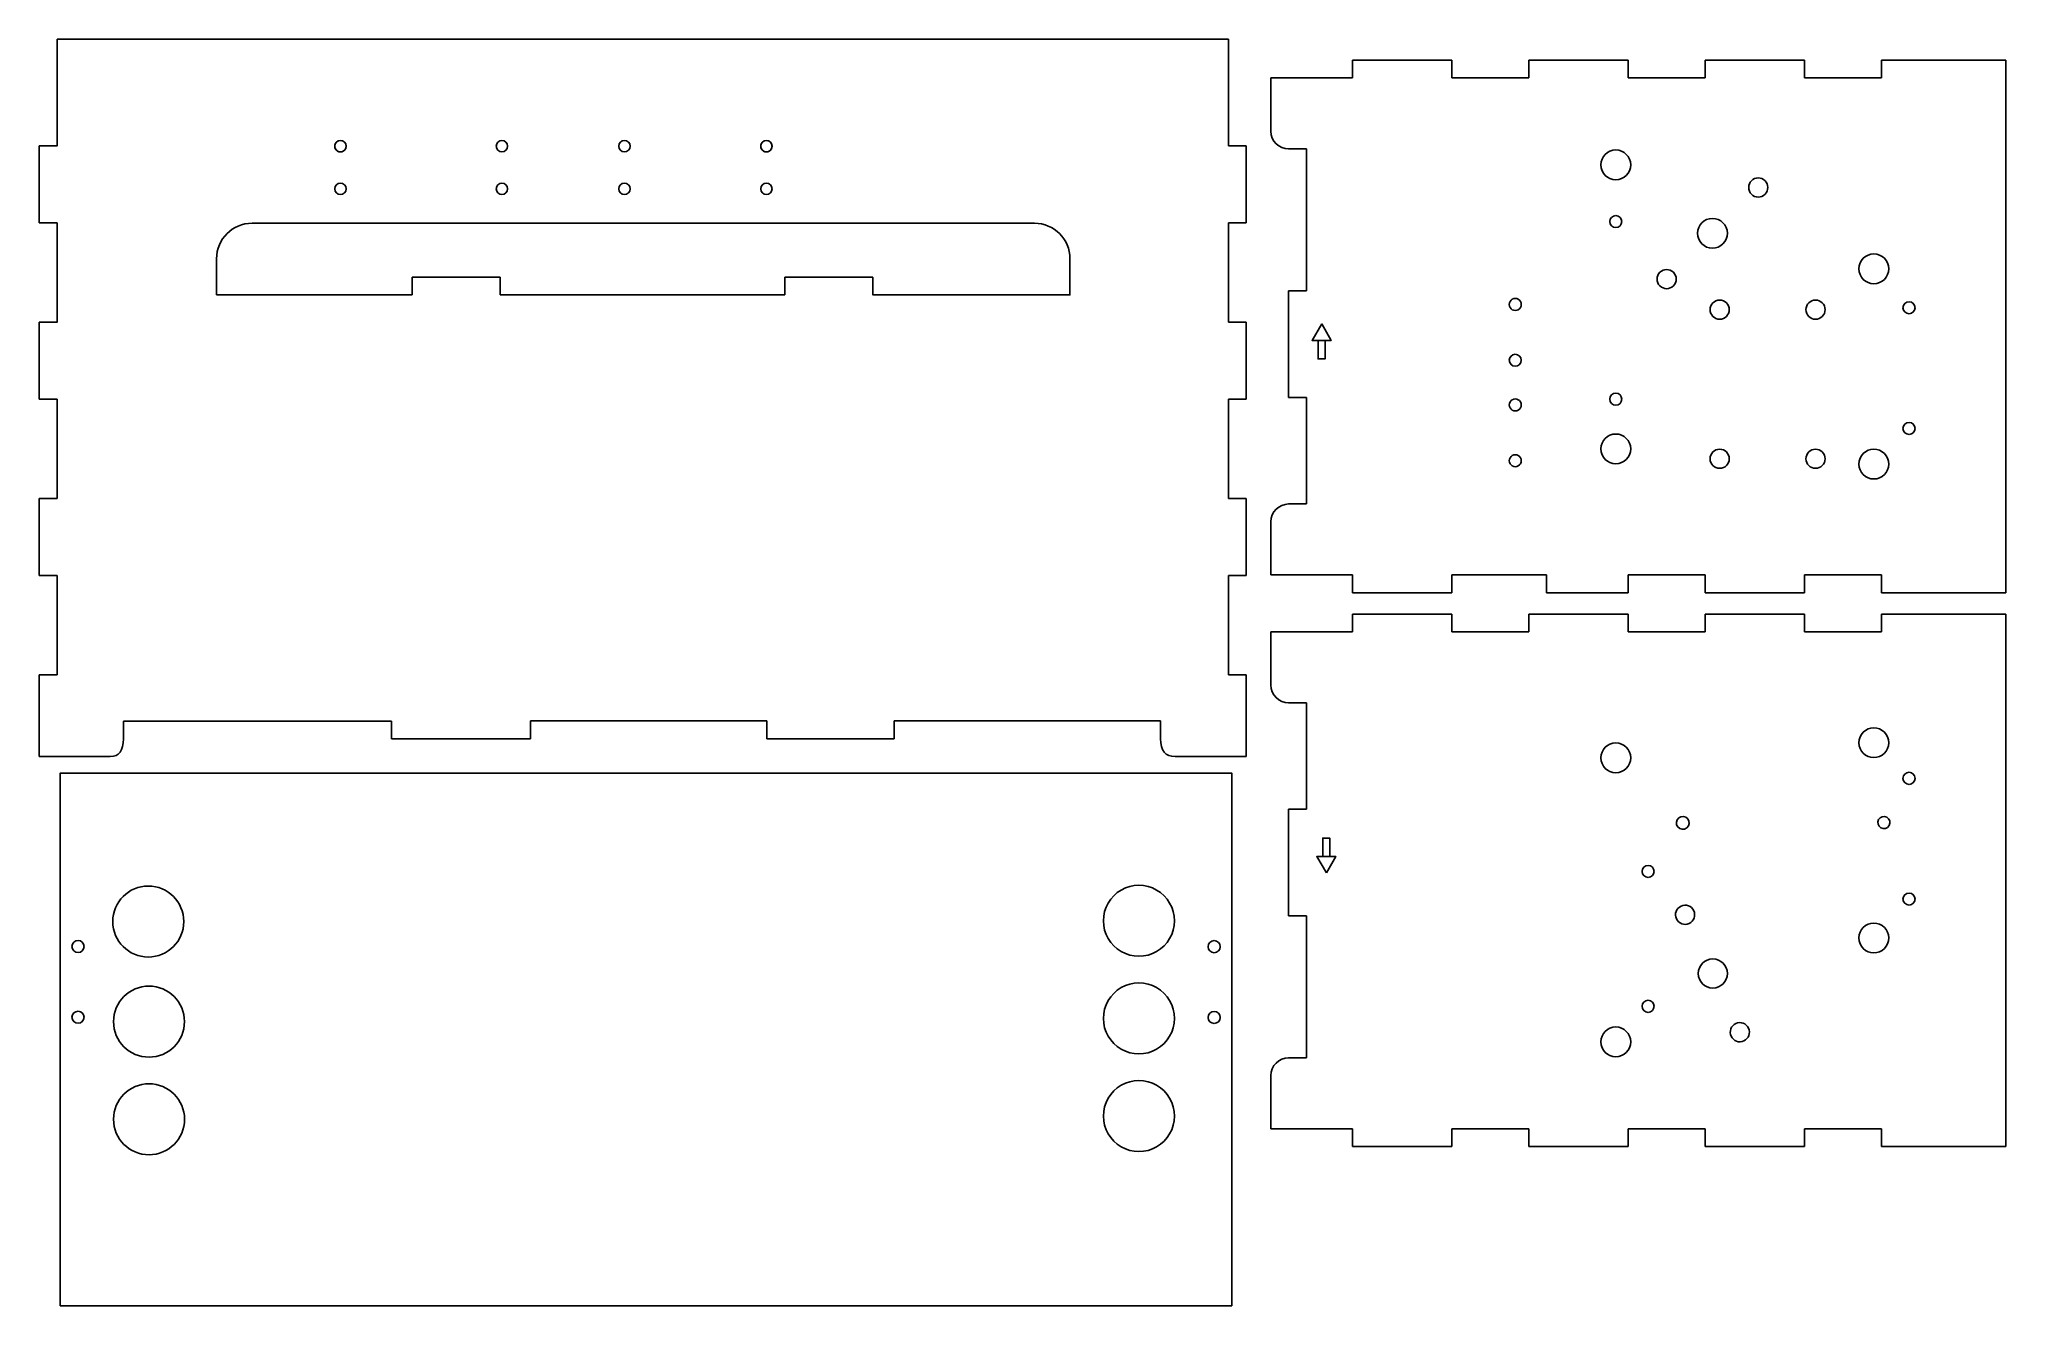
# Model space of a CAD drawing. Header units: millimetres. Extents: x 0 to 554, y 0 to 357.
import ezdxf

# ---------------------------------------------------------------- set-up
doc = ezdxf.new("R2010")
doc.units = ezdxf.units.MM
doc.layers.get('0').update_dxf_attribs({"linetype": 'CONTINUOUS'})

msp = doc.modelspace()

# ---------------------------------------------------------------- linework, layer by layer
at = {"color": 7}
for points in [[(0.132292, 326.810543), (5.132274, 326.810543), (5.132274, 356.810325)], [(335.131839, 356.810325), (5.132274, 356.810325)], [(335.131839, 356.810325), (335.131839, 326.810543)], [(370.056841, 350.935516), (398.057696, 350.935516)], [(370.056841, 345.93542), (370.056841, 350.935516)], [(398.057696, 350.935516), (398.057696, 345.93542)], [(447.722636, 350.935516), (419.724426, 350.935516)], [(419.724426, 350.935516), (419.724426, 345.93542)], [(447.722636, 345.93542), (447.722636, 350.935516)], [(469.389366, 350.935516), (469.389366, 345.93542)], [(469.389366, 350.935516), (497.390221, 350.935516)], [(497.390221, 350.935516), (497.390221, 345.93542)], [(519.056951, 350.935516), (554.056036, 350.935516)], [(519.056951, 350.935516), (519.056951, 345.93542)], [(554.056036, 200.93581), (554.056036, 350.935516)], [(347.056611, 330.935397), (347.056611, 345.93542)], [(347.056611, 345.93542), (370.056841, 345.93542)], [(398.057696, 345.93542), (419.724426, 345.93542)], [(447.722636, 345.93542), (469.389366, 345.93542)], [(497.390221, 345.93542), (519.056951, 345.93542)], [(0.132292, 305.143865), (0.132292, 326.810543)], [(335.131839, 326.810543), (340.132465, 326.810543)], [(340.132465, 305.143865), (340.132465, 326.810543)], [(357.057861, 325.935565), (352.057236, 325.935565)], [(357.057861, 285.935564), (357.057861, 325.935565)], [(5.132274, 305.143865), (5.132274, 277.14391), (0.132292, 277.14391)], [(0.132292, 305.143865), (5.132274, 305.143865)], [(335.131839, 305.143865), (340.132465, 305.143865)], [(335.131839, 277.14391), (335.131839, 305.143865)], [(352.057236, 285.935564), (357.057861, 285.935564)], [(352.057236, 255.935544), (352.057236, 285.935564)], [(0.132292, 255.477285), (0.132292, 277.14391)], [(340.132465, 277.14391), (335.131839, 277.14391)], [(340.132465, 255.477285), (340.132465, 277.14391)], [(5.132274, 255.477285), (0.132292, 255.477285)], [(5.132274, 227.477224), (5.132274, 255.477285)], [(335.131839, 255.477285), (340.132465, 255.477285)], [(335.131839, 255.477285), (335.131839, 227.477224)], [(357.057861, 255.935544), (352.057236, 255.935544)], [(357.057861, 225.935761), (357.057861, 255.935544)], [(0.132292, 227.477224), (5.132274, 227.477224)], [(0.132292, 205.810758), (0.132292, 227.477224)], [(335.131839, 227.477224), (340.132465, 227.477224)], [(340.132465, 227.477224), (340.132465, 205.810758)], [(352.057236, 225.935761), (357.057861, 225.935761)], [(347.056611, 205.935642), (347.056611, 220.935665)], [(5.132274, 205.810758), (0.132292, 205.810758)], [(5.132274, 177.810697), (5.132274, 205.810758)], [(335.131839, 205.810758), (335.131839, 177.810697)], [(340.132465, 205.810758), (335.131839, 205.810758)], [(370.056841, 205.935642), (347.056611, 205.935642)], [(370.056841, 200.93581), (370.056841, 205.935642)], [(398.057696, 205.935642), (398.057696, 200.93581)], [(398.057696, 205.935642), (424.722406, 205.935642)], [(424.722406, 205.935642), (424.722406, 200.93581)], [(447.722636, 205.935642), (447.722636, 200.93581)], [(447.722636, 205.935642), (469.389366, 205.935642)], [(469.389366, 205.935642), (469.389366, 200.93581)], [(497.390221, 200.93581), (497.390221, 205.935642)], [(497.390221, 205.935642), (519.056951, 205.935642)], [(519.056951, 205.935642), (519.056951, 200.93581)], [(370.056841, 200.93581), (398.057696, 200.93581)], [(424.722406, 200.93581), (447.722636, 200.93581)], [(469.389366, 200.93581), (497.390221, 200.93581)], [(519.056951, 200.93581), (554.056036, 200.93581)], [(398.057696, 194.938499), (370.056841, 194.938499)], [(370.056841, 189.938668), (370.056841, 194.938499)], [(398.057696, 194.938499), (398.057696, 189.938668)], [(419.724426, 189.938668), (419.724426, 194.938499)], [(447.722636, 194.938499), (419.724426, 194.938499)], [(447.722636, 194.938499), (447.722636, 189.938668)], [(469.389366, 189.938668), (469.389366, 194.938499)], [(469.389366, 194.938499), (497.390221, 194.938499)], [(497.390221, 194.938499), (497.390221, 189.938668)], [(519.056951, 194.938499), (554.056036, 194.938499)], [(519.056951, 194.938499), (519.056951, 189.938668)], [(554.056036, 44.938793), (554.056036, 194.938499)], [(347.056611, 189.938668), (370.056841, 189.938668)], [(347.056611, 174.938644), (347.056611, 189.938668)], [(398.057696, 189.938668), (419.724426, 189.938668)], [(447.722636, 189.938668), (469.389366, 189.938668)], [(519.056951, 189.938668), (497.390221, 189.938668)], [(0.132292, 177.810697), (5.132274, 177.810697)], [(0.132292, 177.810697), (0.132292, 154.810731)], [(335.131839, 177.810697), (340.132465, 177.810697)], [(340.132465, 154.810731), (340.132465, 177.810697)], [(357.057861, 169.938548), (352.057236, 169.938548)], [(357.057861, 139.938501), (357.057861, 169.938548)], [(99.312938, 164.801134), (23.813075, 164.801134)], [(23.813075, 159.810827), (23.813075, 164.801134)], [(99.312938, 164.801134), (99.312938, 159.810827)], [(138.509902, 164.810923), (205.053142, 164.810923)], [(138.509902, 164.810923), (138.509902, 159.810827)], [(205.053142, 159.810827), (205.053142, 164.810923)], [(240.950752, 164.810923), (315.949547, 164.810923)], [(240.950752, 159.810827), (240.950752, 164.810923)], [(315.949547, 159.810827), (315.949547, 164.810923)], [(99.312938, 159.810827), (138.509902, 159.810827)], [(205.053142, 159.810827), (240.950752, 159.810827)], [(20.132244, 154.810731), (0.132292, 154.810731)], [(340.132465, 154.810731), (320.132609, 154.810731)], [(352.057236, 139.938501), (357.057861, 139.938501)], [(352.057236, 109.938719), (352.057236, 139.938501)], [(357.057861, 109.938719), (352.057236, 109.938719)], [(357.057861, 69.938744), (357.057861, 109.938719)], [(352.057236, 69.938744), (357.057861, 69.938744)], [(347.056611, 49.938889), (347.056611, 64.938648)], [(370.056841, 49.938889), (347.056611, 49.938889)], [(370.056841, 49.938889), (370.056841, 44.938793)], [(398.057696, 49.938889), (398.057696, 44.938793)], [(398.057696, 49.938889), (419.724426, 49.938889)], [(419.724426, 49.938889), (419.724426, 44.938793)], [(447.722636, 49.938889), (469.389366, 49.938889)], [(447.722636, 44.938793), (447.722636, 49.938889)], [(469.389366, 49.938889), (469.389366, 44.938793)], [(497.390221, 49.938889), (519.056951, 49.938889)], [(497.390221, 49.938889), (497.390221, 44.938793)], [(519.056951, 49.938889), (519.056951, 44.938793)], [(370.056841, 44.938793), (398.057696, 44.938793)], [(419.724426, 44.938793), (447.722636, 44.938793)], [(469.389366, 44.938793), (497.390221, 44.938793)], [(554.056036, 44.938793), (519.056951, 44.938793)]]:
    msp.add_lwpolyline(points, dxfattribs=at)
at = {"color": 3}
for points in [[(86.558769, 326.709993)], [(166.558768, 326.709993)], [(206.558497, 326.709993)], [(86.558761, 314.710005)], [(166.558768, 314.710005)], [(417.615512, 282.125761)], [(417.61567, 266.414227)], [(417.615803, 253.837292)], [(417.615406, 238.125759)], [(40.818177, 108.327367)], [(319.885065, 108.542335)], [(41.032421, 80.131095)], [(319.883134, 81.04231)], [(41.032744, 52.633827)], [(319.883266, 53.542443)]]:
    msp.add_lwpolyline(points, close=True, dxfattribs=at)
for points in [[(60.071259, 305.010621), (280.46892, 305.010621)], [(50.071331, 295.010633), (50.071331, 284.810556)], [(290.470171, 295.010633), (290.470171, 289.810546)], [(105.132184, 289.810546), (129.974443, 289.810546)], [(105.132184, 284.810556), (105.132184, 289.810546)], [(129.974443, 289.810546), (129.974443, 284.810556)], [(210.131819, 284.810556), (210.131819, 289.810546)], [(210.131819, 289.810546), (234.974343, 289.810546)], [(234.974343, 289.810546), (234.974343, 284.810556), (290.462233, 284.810556), (290.462233, 289.810546)], [(290.462233, 289.810546), (290.470171, 289.810546)], [(50.071331, 284.810556), (105.132184, 284.810556)], [(129.974443, 284.810556), (210.131819, 284.810556)]]:
    msp.add_lwpolyline(points, dxfattribs=at)
at = {"color": 5}
for points in [[(361.390019, 276.633198), (364.024396, 271.953583), (358.654545, 272.011951)], [(360.33933, 271.986018), (362.329446, 271.986018), (362.329446, 266.816711), (360.33933, 266.816711)], [(361.670475, 126.651012), (363.660591, 126.651012), (363.660591, 131.82032), (361.670475, 131.82032)], [(362.72117, 122.003833), (365.355547, 126.683447), (359.985696, 126.62508)]]:
    msp.add_lwpolyline(points, close=True, dxfattribs=at)
at = {"color": 7}
msp.add_lwpolyline([(6.031502, 0.132318), (6.031502, 150.132003), (336.030893, 150.132003), (336.030893, 0.132318)], close=True, dxfattribs=at)
at = {"color": 3}
for points in [[(83.35876, 326.709985), (83.35876, 327.593638), (84.075109, 328.309995), (84.958781, 328.309995)], [(84.158765, 328.095636), (83.663722, 327.809823), (83.358763, 327.281619), (83.358763, 326.709993)], [(85.758768, 328.095636), (85.263725, 328.381449), (84.653807, 328.381449), (84.158765, 328.095636)], [(84.958781, 328.309995), (85.84242, 328.309995), (86.558766, 327.593638), (86.558766, 326.709985)], [(86.558769, 326.709993), (86.558769, 327.281619), (86.25381, 327.809823), (85.758768, 328.095636)], [(130.458702, 328.309995), (129.575031, 328.309995), (128.858682, 327.593638), (128.858682, 326.709985)], [(132.05869, 326.709985), (132.05869, 327.593638), (131.342336, 328.309995), (130.458702, 328.309995)], [(164.958769, 328.308153), (164.075832, 328.308153), (163.359786, 327.592929), (163.35877, 326.709993)], [(166.558768, 326.709993), (166.557753, 327.592929), (165.841707, 328.308153), (164.958769, 328.308153)], [(204.958477, 328.309995), (204.07484, 328.309995), (203.358491, 327.593638), (203.358491, 326.709985)], [(204.158493, 328.095636), (203.66345, 327.809823), (203.358491, 327.281619), (203.358491, 326.709993)], [(205.758496, 328.095636), (205.263453, 328.381449), (204.653535, 328.381449), (204.158493, 328.095636)], [(206.558497, 326.709985), (206.558497, 327.593638), (205.842146, 328.309995), (204.958477, 328.309995)], [(206.558497, 326.709993), (206.558497, 327.281619), (206.253538, 327.809823), (205.758496, 328.095636)], [(84.958781, 325.109997), (84.075109, 325.109997), (83.35876, 325.82633), (83.35876, 326.709985)], [(83.358763, 326.709993), (83.358763, 326.138367), (83.663722, 325.610163), (84.158765, 325.32435)], [(84.158765, 325.32435), (84.653807, 325.038537), (85.263725, 325.038537), (85.758768, 325.32435)], [(86.558766, 326.709985), (86.558766, 325.82633), (85.84242, 325.109997), (84.958781, 325.109997)], [(85.758768, 325.32435), (86.25381, 325.610163), (86.558769, 326.138367), (86.558769, 326.709993)], [(128.858682, 326.709985), (128.858682, 325.82633), (129.575031, 325.109997), (130.458702, 325.109997)], [(130.458702, 325.109997), (131.342336, 325.109997), (132.05869, 325.82633), (132.05869, 326.709985)], [(163.35877, 326.709993), (163.359786, 325.827057), (164.075832, 325.111833), (164.958769, 325.111833)], [(164.958769, 325.111833), (165.841707, 325.111833), (166.557753, 325.827057), (166.558768, 326.709993)], [(203.358491, 326.709993), (203.358491, 326.138367), (203.66345, 325.610163), (204.158493, 325.32435)], [(203.358491, 326.709985), (203.358491, 325.82633), (204.07484, 325.109997), (204.958477, 325.109997)], [(204.158493, 325.32435), (204.653535, 325.038537), (205.263453, 325.038537), (205.758496, 325.32435)], [(204.958477, 325.109997), (205.842146, 325.109997), (206.558497, 325.82633), (206.558497, 326.709985)], [(205.758496, 325.32435), (206.253538, 325.610163), (206.558497, 326.138367), (206.558497, 326.709993)], [(440.019477, 321.445659), (440.019477, 323.765231), (441.899871, 325.645646), (444.219473, 325.645646)], [(444.219473, 317.245671), (441.899871, 317.245671), (440.019477, 319.126087), (440.019477, 321.445659)], [(444.219473, 325.645646), (446.539049, 325.645646), (448.419442, 323.765231), (448.419442, 321.445659)], [(448.419442, 321.445659), (448.419442, 319.126087), (446.539049, 317.245671), (444.219473, 317.245671)], [(83.35876, 314.710015), (83.35876, 315.593695), (84.075109, 316.31), (84.958781, 316.31)], [(84.958766, 316.309349), (84.075367, 316.309349), (83.35913, 315.593403), (83.358771, 314.710005)], [(86.558761, 314.710005), (86.558402, 315.593403), (85.842165, 316.309349), (84.958766, 316.309349)], [(84.958781, 316.31), (85.84242, 316.31), (86.558766, 315.593695), (86.558766, 314.710015)], [(130.458702, 316.31), (129.575031, 316.31), (128.858682, 315.593695), (128.858682, 314.710015)], [(132.05869, 314.710015), (132.05869, 315.593695), (131.342336, 316.31), (130.458702, 316.31)], [(164.958769, 316.308164), (164.075832, 316.308164), (163.359786, 315.592941), (163.35877, 314.710005)], [(166.558768, 314.710005), (166.557753, 315.592941), (165.841707, 316.308164), (164.958769, 316.308164)], [(204.958477, 316.31), (204.07484, 316.31), (203.358491, 315.593695), (203.358491, 314.710015)], [(206.558497, 314.710015), (206.558497, 315.593695), (205.842146, 316.31), (204.958477, 316.31)], [(482.447903, 313.175883), (481.393486, 314.2303), (481.393486, 315.939875), (482.44793, 316.994291)], [(482.44793, 316.994291), (483.502347, 318.048653), (485.211873, 318.048653), (486.266291, 316.994238)], [(486.266291, 316.994238), (487.320708, 315.939822), (487.320682, 314.230273), (486.266264, 313.175857)], [(84.958781, 313.110029), (84.075109, 313.110029), (83.35876, 313.826335), (83.35876, 314.710015)], [(83.358771, 314.710005), (83.35913, 313.826606), (84.075367, 313.11066), (84.958766, 313.11066)], [(84.958766, 313.11066), (85.842165, 313.11066), (86.558402, 313.826606), (86.558761, 314.710005)], [(86.558766, 314.710015), (86.558766, 313.826335), (85.84242, 313.110029), (84.958781, 313.110029)], [(128.858682, 314.710015), (128.858682, 313.826335), (129.575031, 313.110029), (130.458702, 313.110029)], [(130.458702, 313.110029), (131.342336, 313.110029), (132.05869, 313.826335), (132.05869, 314.710015)], [(163.35877, 314.710005), (163.359786, 313.827068), (164.075832, 313.111845), (164.958769, 313.111845)], [(164.958769, 313.111845), (165.841707, 313.111845), (166.557753, 313.827068), (166.558768, 314.710005)], [(203.358491, 314.710015), (203.358491, 313.826335), (204.07484, 313.110029), (204.958477, 313.110029)], [(204.958477, 313.110029), (205.842146, 313.110029), (206.558497, 313.826335), (206.558497, 314.710015)], [(486.266264, 313.175857), (485.211847, 312.121468), (483.502321, 312.121468), (482.447903, 313.175883)], [(60.071378, 305.010619), (54.548547, 305.010619), (50.071419, 300.533455), (50.071419, 295.010632)], [(280.469979, 305.010619), (285.992786, 305.010619), (290.469933, 300.533455), (290.469933, 295.010632)], [(442.519472, 305.467077), (442.519472, 306.40595), (443.280572, 307.167075), (444.219473, 307.167075)], [(444.219473, 303.76708), (443.280572, 303.76708), (442.519472, 304.528205), (442.519472, 305.467077)], [(444.219473, 307.167075), (445.158347, 307.167075), (445.919474, 306.40595), (445.919474, 305.467077)], [(445.919474, 305.467077), (445.919474, 304.528205), (445.158347, 303.76708), (444.219473, 303.76708)], [(467.252379, 302.180403), (467.252379, 304.499974), (469.132799, 306.380391), (471.452375, 306.380391)], [(471.452375, 306.380391), (473.772004, 306.380391), (475.652371, 304.499974), (475.652371, 302.180403)], [(471.452375, 297.980415), (469.132799, 297.980415), (467.252379, 299.860806), (467.252379, 302.180403)], [(475.652371, 302.180403), (475.652371, 299.860806), (473.772004, 297.980415), (471.452375, 297.980415)], [(516.912688, 296.38043), (514.593139, 296.38043), (512.712719, 294.500014), (512.712719, 292.18039)], [(521.112684, 292.18039), (521.112684, 294.500014), (519.232317, 296.38043), (516.912688, 296.38043)], [(456.638565, 287.366542), (455.584148, 288.420958), (455.584148, 290.130508), (456.638592, 291.184923)], [(456.638592, 291.184923), (457.693009, 292.239312), (459.402535, 292.239312), (460.456953, 291.184897)], [(460.456953, 291.184897), (461.511344, 290.13048), (461.511317, 288.420931), (460.456926, 287.366516)], [(512.712719, 292.18039), (512.712719, 289.860818), (514.593139, 287.980402), (516.912688, 287.980402)], [(516.912688, 287.980402), (519.232317, 287.980402), (521.112684, 289.860818), (521.112684, 292.18039)], [(415.06551, 283.598005), (414.539528, 283.294329), (414.21551, 282.733113), (414.21551, 282.125761)], [(416.765511, 283.598005), (416.239529, 283.901681), (415.591492, 283.901681), (415.06551, 283.598005)], [(417.615512, 282.125761), (417.615512, 282.733113), (417.291493, 283.294329), (416.765511, 283.598005)], [(460.456926, 287.366516), (459.402509, 286.312127), (457.692983, 286.312127), (456.638565, 287.366542)], [(473.499324, 283.380628), (472.008185, 283.380628), (470.799304, 282.171829), (470.799304, 280.68064)], [(476.199291, 280.680614), (476.199291, 282.171802), (474.990463, 283.380628), (473.499324, 283.380628)], [(500.499261, 283.380443), (499.008122, 283.380443), (497.799293, 282.171617), (497.799241, 280.680455)], [(503.199228, 280.680428), (503.199228, 282.171591), (501.990426, 283.380417), (500.499261, 283.380443)], [(526.829907, 282.916127), (525.891033, 282.916127), (525.129906, 282.155001), (525.129906, 281.216129)], [(528.529908, 281.216129), (528.529908, 282.155001), (527.768808, 282.916127), (526.829907, 282.916127)], [(414.21551, 282.125761), (414.21551, 281.518409), (414.539528, 280.957193), (415.06551, 280.653517)], [(415.06551, 280.653517), (415.591492, 280.349841), (416.239529, 280.349841), (416.765511, 280.653517)], [(416.765511, 280.653517), (417.291493, 280.957193), (417.615512, 281.518409), (417.615512, 282.125761)], [(470.799304, 280.68064), (470.799304, 279.189478), (472.008132, 277.980652), (473.499298, 277.980625)], [(473.499298, 277.980625), (474.990436, 277.980625), (476.199291, 279.189451), (476.199291, 280.680614)], [(497.799241, 280.680455), (497.799241, 279.189266), (499.008069, 277.98044), (500.499234, 277.98044)], [(500.499234, 277.98044), (501.990426, 277.980414), (503.199228, 279.18924), (503.199228, 280.680428)], [(525.129906, 281.216129), (525.129906, 280.277231), (525.891033, 279.516132), (526.829907, 279.516132)], [(526.829907, 279.516132), (527.768808, 279.516132), (528.529908, 280.277231), (528.529908, 281.216129)], [(415.915511, 268.108511), (414.978831, 268.108511), (414.218594, 267.350902), (414.215351, 266.414227)], [(414.215351, 266.414227), (414.218594, 265.477552), (414.978831, 264.719942), (415.915511, 264.719942)], [(417.61567, 266.414227), (417.612428, 267.350902), (416.852191, 268.108511), (415.915511, 268.108511)], [(415.915511, 264.719942), (416.852191, 264.719942), (417.612428, 265.477552), (417.61567, 266.414227)], [(415.065266, 255.309845), (414.539173, 255.006106), (414.215087, 254.444771), (414.215087, 253.837292)], [(416.765624, 255.309845), (416.239531, 255.613585), (415.591358, 255.613585), (415.065266, 255.309845)], [(417.615803, 253.837292), (417.615803, 254.444771), (417.291716, 255.006106), (416.765624, 255.309845)], [(444.219473, 257.167163), (443.280572, 257.167163), (442.519472, 256.406039), (442.519472, 255.467165)], [(442.519472, 255.467165), (442.519472, 254.528294), (443.280572, 253.767167), (444.219473, 253.767167)], [(445.919474, 255.467165), (445.919474, 256.406039), (445.158347, 257.167163), (444.219473, 257.167163)], [(444.219473, 253.767167), (445.158347, 253.767167), (445.919474, 254.528294), (445.919474, 255.467165)], [(414.215087, 253.837292), (414.215087, 253.229813), (414.539173, 252.668478), (415.065266, 252.364739)], [(415.065266, 252.364739), (415.591358, 252.060999), (416.239531, 252.060999), (416.765624, 252.364739)], [(416.765624, 252.364739), (417.291716, 252.668478), (417.615803, 253.229813), (417.615803, 253.837292)], [(444.219473, 245.64577), (441.899871, 245.64577), (440.019477, 243.765408), (440.019477, 241.445785)], [(448.419442, 241.445785), (448.419442, 243.765408), (446.539049, 245.64577), (444.219473, 245.64577)], [(526.829907, 248.916201), (525.891033, 248.916201), (525.129906, 248.155076), (525.129906, 247.216205)], [(525.129906, 247.216205), (525.129906, 246.277331), (525.891033, 245.516207), (526.829907, 245.516207)], [(528.529908, 247.216205), (528.529908, 248.155076), (527.768808, 248.916201), (526.829907, 248.916201)], [(526.829907, 245.516207), (527.768808, 245.516207), (528.529908, 246.277331), (528.529908, 247.216205)], [(415.065405, 239.598003), (414.539422, 239.294327), (414.215404, 238.733111), (414.215404, 238.125759)], [(416.765405, 239.598003), (416.239423, 239.901679), (415.591387, 239.901679), (415.065405, 239.598003)], [(417.615406, 238.125759), (417.615406, 238.733111), (417.291388, 239.294327), (416.765405, 239.598003)], [(440.019477, 241.445785), (440.019477, 239.126212), (441.899871, 237.245797), (444.219473, 237.245797)], [(444.219473, 237.245797), (446.539049, 237.245797), (448.419442, 239.126212), (448.419442, 241.445785)], [(473.499324, 241.380698), (472.008185, 241.380698), (470.799304, 240.171872), (470.799304, 238.680736)], [(470.799304, 238.680736), (470.799304, 237.189573), (472.008132, 235.980718), (473.499298, 235.980718)], [(473.499298, 235.980718), (474.990436, 235.980718), (476.199291, 237.189547), (476.199291, 238.680683)], [(476.199291, 238.680683), (476.199291, 240.171845), (474.990463, 241.380698), (473.499324, 241.380698)], [(500.499261, 241.380486), (499.008122, 241.380539), (497.799293, 240.17171), (497.799241, 238.680524)], [(497.799241, 238.680524), (497.799241, 237.189361), (499.008069, 235.980536), (500.499234, 235.980536)], [(500.499234, 235.980536), (501.990426, 235.980509), (503.199228, 237.189335), (503.199228, 238.680471)], [(503.199228, 238.680471), (503.199228, 240.17166), (501.990426, 241.380486), (500.499261, 241.380486)], [(516.912688, 241.380486), (514.593139, 241.380486), (512.712719, 239.500121), (512.712719, 237.180498)], [(521.112684, 237.180498), (521.112684, 239.500121), (519.232317, 241.380486), (516.912688, 241.380486)], [(414.215404, 238.125759), (414.215404, 237.518407), (414.539422, 236.957191), (415.065405, 236.653515)], [(415.065405, 236.653515), (415.591387, 236.349839), (416.239423, 236.349839), (416.765405, 236.653515)], [(416.765405, 236.653515), (417.291388, 236.957191), (417.615406, 237.518407), (417.615406, 238.125759)], [(512.712719, 237.180498), (512.712719, 234.860927), (514.593139, 232.98051), (516.912688, 232.98051)], [(516.912688, 232.98051), (519.232317, 232.98051), (521.112684, 234.860927), (521.112684, 237.180498)], [(512.712719, 158.693746), (512.712719, 161.013316), (514.593139, 162.893734), (516.912688, 162.893734)], [(516.912688, 162.893734), (519.232317, 162.893734), (521.112684, 161.013316), (521.112684, 158.693746)], [(440.019477, 154.428458), (440.019477, 156.748029), (441.899871, 158.628447), (444.219473, 158.628447)], [(444.219473, 158.628447), (446.539049, 158.628447), (448.419442, 156.748029), (448.419442, 154.428458)], [(516.912688, 154.493758), (514.593139, 154.493758), (512.712719, 156.374149), (512.712719, 158.693746)], [(521.112684, 158.693746), (521.112684, 156.374149), (519.232317, 154.493758), (516.912688, 154.493758)], [(444.219473, 150.22847), (441.899871, 150.22847), (440.019477, 152.108862), (440.019477, 154.428458)], [(448.419442, 154.428458), (448.419442, 152.108862), (446.539049, 150.22847), (444.219473, 150.22847)], [(525.129906, 148.658065), (525.129906, 149.596966), (525.891033, 150.358063), (526.829907, 150.358063)], [(526.829907, 150.358063), (527.768808, 150.358063), (528.529908, 149.596966), (528.529908, 148.658065)], [(526.829907, 146.958069), (525.891033, 146.958069), (525.129906, 147.719194), (525.129906, 148.658065)], [(528.529908, 148.658065), (528.529908, 147.719194), (527.768808, 146.958069), (526.829907, 146.958069)], [(462.229132, 134.523573), (461.358177, 134.996966), (461.035835, 136.086755), (461.509227, 136.957737)], [(461.509227, 136.957737), (461.98262, 137.828743), (463.072412, 138.151032), (463.94342, 137.677639)], [(464.663299, 135.243478), (464.189959, 134.372499), (463.100114, 134.050183), (462.229132, 134.523573)], [(463.94342, 137.677639), (464.814402, 137.204247), (465.136691, 136.114457), (464.663299, 135.243478)], [(518.888332, 134.733149), (518.075215, 135.202626), (517.796608, 136.242304), (518.266059, 137.055419)], [(518.266059, 137.055419), (518.735509, 137.868483), (519.775216, 138.14709), (520.588333, 137.677639)], [(521.210554, 135.355423), (520.741104, 134.542305), (519.701397, 134.263702), (518.888332, 134.733149)], [(520.588333, 137.677639), (521.401398, 137.208192), (521.680004, 136.168485), (521.210554, 135.355423)], [(451.625716, 122.449309), (451.625716, 123.388183), (452.386843, 124.149308), (453.325717, 124.149308)], [(453.325717, 120.749311), (452.386843, 120.749311), (451.625716, 121.510438), (451.625716, 122.449309)], [(453.325717, 124.149308), (454.264618, 124.149308), (455.025718, 123.388183), (455.025718, 122.449309)], [(455.025718, 122.449309), (455.025718, 121.510438), (454.264618, 120.749311), (453.325717, 120.749311)], [(30.817077, 118.32684), (25.294257, 118.32684), (20.816875, 113.850186), (20.815977, 108.327367)], [(40.818177, 108.327367), (40.817279, 113.850186), (36.339897, 118.32684), (30.817077, 118.32684)], [(304.885075, 117.202584), (301.791066, 115.416257), (299.885078, 112.114989), (299.885078, 108.542335)], [(314.885068, 117.202584), (311.79106, 118.988911), (307.979084, 118.988911), (304.885075, 117.202584)], [(319.885065, 108.542335), (319.885065, 112.114989), (317.979077, 115.416257), (314.885068, 117.202584)], [(525.129906, 114.658113), (525.129906, 115.597014), (525.891033, 116.358111), (526.829907, 116.358111)], [(526.829907, 116.358111), (527.768808, 116.358111), (528.529908, 115.597014), (528.529908, 114.658113)], [(462.59857, 112.680937), (461.247104, 112.050755), (460.662455, 110.444314), (461.292613, 109.092851)], [(466.186664, 111.375036), (465.556479, 112.726499), (463.950035, 113.311175), (462.59857, 112.680937)], [(464.880733, 107.78695), (466.232172, 108.417132), (466.816875, 110.023573), (466.186664, 111.375036)], [(526.829907, 112.958115), (525.891033, 112.958115), (525.129906, 113.719242), (525.129906, 114.658113)], [(528.529908, 114.658113), (528.529908, 113.719242), (527.768808, 112.958115), (526.829907, 112.958115)], [(20.815977, 108.327367), (20.816875, 102.804547), (25.294257, 98.327893), (30.817077, 98.327893)], [(30.817077, 98.327893), (36.339897, 98.327893), (40.817279, 102.804547), (40.818177, 108.327367)], [(299.885078, 108.542335), (299.885078, 104.969682), (301.791066, 101.668414), (304.885075, 99.882087)], [(314.885068, 99.882087), (317.979077, 101.668414), (319.885065, 104.969682), (319.885065, 108.542335)], [(461.292613, 109.092851), (461.922824, 107.741389), (463.529268, 107.156739), (464.880733, 107.78695)], [(512.712719, 103.693853), (512.712719, 106.013424), (514.593139, 107.893841), (516.912688, 107.893841)], [(516.912688, 107.893841), (519.232317, 107.893841), (521.112684, 106.013424), (521.112684, 103.693853)], [(9.331485, 101.293797), (9.331485, 102.232668), (10.092601, 102.993792), (11.031482, 102.993792)], [(11.031482, 99.593798), (10.092601, 99.593798), (9.331485, 100.354923), (9.331485, 101.293797)], [(11.031482, 102.993792), (11.970363, 102.993792), (12.73148, 102.232668), (12.73148, 101.293797)], [(12.73148, 101.293797), (12.73148, 100.354923), (11.970363, 99.593798), (11.031482, 99.593798)], [(304.885075, 99.882087), (307.979084, 98.09576), (311.79106, 98.09576), (314.885068, 99.882087)], [(329.402763, 101.24596), (329.402763, 102.184831), (330.16389, 102.945956), (331.102764, 102.945956)], [(331.102764, 99.545962), (330.16389, 99.545962), (329.402763, 100.307089), (329.402763, 101.24596)], [(331.102764, 102.945956), (332.041638, 102.945956), (332.802765, 102.184831), (332.802765, 101.24596)], [(332.802765, 101.24596), (332.802765, 100.307089), (332.041638, 99.545962), (331.102764, 99.545962)], [(516.912688, 99.493865), (514.593139, 99.493865), (512.712719, 101.374256), (512.712719, 103.693853)], [(521.112684, 103.693853), (521.112684, 101.374256), (519.232317, 99.493865), (516.912688, 99.493865)], [(471.552388, 97.793867), (469.288004, 97.793867), (467.452404, 95.95822), (467.452404, 93.693839)], [(475.652371, 93.693839), (475.652371, 95.95822), (473.816771, 97.793867), (471.552388, 97.793867)], [(31.031003, 90.130213), (25.50827, 90.130213), (21.030855, 85.653828), (21.029585, 80.131095)], [(41.032421, 80.131095), (41.031151, 85.653828), (36.553735, 90.130213), (31.031003, 90.130213)], [(304.883024, 89.702627), (301.788991, 87.916286), (299.882988, 84.614992), (299.882988, 81.04231)], [(314.883097, 89.702627), (311.789064, 91.488968), (307.977058, 91.488968), (304.883024, 89.702627)], [(319.883134, 81.04231), (319.883134, 84.614992), (317.977131, 87.916286), (314.883097, 89.702627)], [(467.452404, 93.693839), (467.452404, 91.429513), (469.288004, 89.593863), (471.552388, 89.593863)], [(471.552388, 89.593863), (473.816771, 89.593863), (475.652371, 91.429513), (475.652371, 93.693839)], [(453.325717, 86.149393), (452.386843, 86.149393), (451.625716, 85.388266), (451.625716, 84.449394)], [(451.625716, 84.449394), (451.625716, 83.51052), (452.386843, 82.749396), (453.325717, 82.749396)], [(455.025718, 84.449394), (455.025718, 85.388266), (454.264618, 86.149393), (453.325717, 86.149393)], [(453.325717, 82.749396), (454.264618, 82.749396), (455.025718, 83.51052), (455.025718, 84.449394)], [(9.331485, 81.371264), (9.331485, 82.310161), (10.092601, 83.071262), (11.031482, 83.071262)], [(11.031482, 79.671268), (10.092601, 79.671268), (9.331485, 80.432392), (9.331485, 81.371264)], [(11.031482, 83.071262), (11.970363, 83.071262), (12.73148, 82.310161), (12.73148, 81.371264)], [(12.73148, 81.371264), (12.73148, 80.432392), (11.970363, 79.671268), (11.031482, 79.671268)], [(21.029585, 80.131095), (21.030855, 74.608363), (25.50827, 70.131977), (31.031003, 70.131977)], [(31.031003, 70.131977), (36.553735, 70.131977), (41.031151, 74.608363), (41.032421, 80.131095)], [(299.882988, 81.04231), (299.882988, 77.469628), (301.788991, 74.168333), (304.883024, 72.381992)], [(314.883097, 72.381992), (317.977131, 74.168333), (319.883134, 77.469628), (319.883134, 81.04231)], [(329.402763, 81.323427), (329.402763, 82.262327), (330.16389, 83.023425), (331.102764, 83.023425)], [(331.102764, 79.623429), (330.16389, 79.623429), (329.402763, 80.384556), (329.402763, 81.323427)], [(331.102764, 83.023425), (332.041638, 83.023425), (332.802765, 82.262327), (332.802765, 81.323427)], [(332.802765, 81.323427), (332.802765, 80.384556), (332.041638, 79.623429), (331.102764, 79.623429)], [(444.219473, 78.628598), (441.899871, 78.628598), (440.019477, 76.748209), (440.019477, 74.428583)], [(448.419442, 74.428583), (448.419442, 76.748209), (446.539049, 78.628598), (444.219473, 78.628598)], [(478.024096, 79.60078), (476.672657, 78.970598), (476.087955, 77.364157), (476.718166, 76.012694)], [(481.612217, 78.294852), (480.982006, 79.646289), (479.375561, 80.230991), (478.024096, 79.60078)], [(480.30626, 74.70674), (481.657725, 75.336951), (482.242401, 76.943392), (481.612217, 78.294852)], [(304.883024, 72.381992), (307.977058, 70.595651), (311.789064, 70.595651), (314.883097, 72.381992)], [(440.019477, 74.428583), (440.019477, 72.109013), (441.899871, 70.228595), (444.219473, 70.228595)], [(444.219473, 70.228595), (446.539049, 70.228595), (448.419442, 72.109013), (448.419442, 74.428583)], [(476.718166, 76.012694), (477.34835, 74.661231), (478.954795, 74.076555), (480.30626, 74.70674)], [(31.031542, 62.633402), (25.508666, 62.633402), (21.031239, 58.156703), (21.03034, 52.633827)], [(41.032744, 52.633827), (41.031845, 58.156703), (36.554418, 62.633402), (31.031542, 62.633402)], [(304.883276, 62.202691), (301.789267, 60.416365), (299.883279, 57.115097), (299.883279, 53.542443)], [(314.883269, 62.202691), (311.789261, 63.989018), (307.977284, 63.989018), (304.883276, 62.202691)], [(319.883266, 53.542443), (319.883266, 57.115097), (317.977278, 60.416365), (314.883269, 62.202691)], [(21.03034, 52.633827), (21.031239, 47.110951), (25.508666, 42.634252), (31.031542, 42.634252)], [(31.031542, 42.634252), (36.554418, 42.634252), (41.031845, 47.110951), (41.032744, 52.633827)], [(299.883279, 53.542443), (299.883279, 49.969789), (301.789267, 46.668521), (304.883276, 44.882194)], [(314.883269, 44.882194), (317.977278, 46.668521), (319.883266, 49.969789), (319.883266, 53.542443)], [(304.883276, 44.882194), (307.977284, 43.095868), (311.789261, 43.095868), (314.883269, 44.882194)]]:
    msp.add_open_spline(points, degree=3, dxfattribs=at)
at = {"color": 7}
for points in [[(352.056601, 325.935497), (349.295197, 325.935497), (347.056637, 328.174078), (347.056637, 330.935505)], [(352.056601, 225.9357), (349.295197, 225.9357), (347.056637, 223.697119), (347.056637, 220.935694)], [(352.056601, 169.93857), (349.295197, 169.93857), (347.056637, 172.177125), (347.056637, 174.938549)], [(23.813066, 159.810814), (23.813066, 156.477494), (22.586127, 154.810834), (20.13225, 154.810834)], [(315.95087, 159.810814), (315.95087, 156.477494), (317.344474, 154.810834), (320.131683, 154.810834)], [(352.056601, 69.938747), (349.295197, 69.938747), (347.056637, 67.700163), (347.056637, 64.938765)]]:
    msp.add_open_spline(points, degree=3, dxfattribs=at)

doc.saveas('drawing.dxf')
